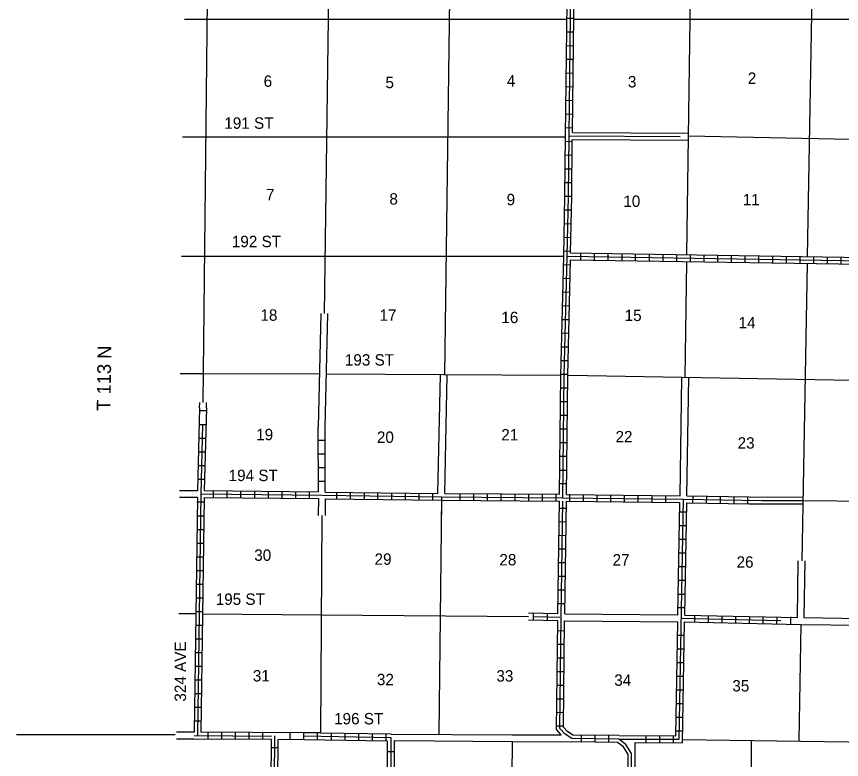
# Model space of a CAD drawing. Extents: x 1225394 to 1640443, y 15921640 to 16349879.
# Drawn here: x 1456266 to 1492394, y 16183190 to 16215745 of the extents above; entities that cross this region are included whole.
import ezdxf

# ---------------------------------------------------------------- set-up
doc = ezdxf.new("R2010")
doc.units = 0
for name, color, linetype in [('L10', 7, 'Continuous'), ('L11', 7, 'Continuous'), ('L13', 7, 'Continuous'), ('L14', 7, 'Continuous'), ('L2', 7, 'Continuous'), ('L30', 7, 'Continuous'), ('L50', 7, 'Continuous'), ('L8', 7, 'Continuous'), ('L9', 7, 'Continuous')]:
    doc.layers.add(name, color=color, linetype=linetype)

msp = doc.modelspace()

# ---------------------------------------------------------------- linework, layer by layer
at = {"layer": 'L10'}
for points in [[(1488351, 16194697), (1490707, 16194688)], [(1488349, 16194395), (1490701, 16194387)]]:
    msp.add_lwpolyline(points, dxfattribs=at)
at = {"layer": 'L11'}
for p, q in [((1480273, 16189570), (1485232, 16189529)), ((1490744, 16189408), (1493925, 16189361)), ((1480269, 16189269), (1485221, 16189228)), ((1490612, 16189110), (1493925, 16189059))]:
    msp.add_line(p, q, dxfattribs=at)
for points in [[(1480606, 16210359), (1485694, 16210325)], [(1480612, 16210660), (1485698, 16210626)], [(1469487, 16197754), (1469601, 16202731)], [(1469783, 16197754), (1469907, 16202731)], [(1474719, 16194851), (1474830, 16200047)], [(1475020, 16194846), (1475131, 16200047)], [(1485327, 16194747), (1485404, 16199931)], [(1485628, 16194743), (1485705, 16199927)], [(1464285, 16198603), (1464288, 16198831)], [(1464585, 16198600), (1464588, 16198828)], [(1469487, 16194619), (1469483, 16193882)], [(1469788, 16194614), (1469784, 16193882)], [(1490485, 16191896), (1490448, 16189414)], [(1490781, 16191892), (1490744, 16189408)], [(1472666, 16184297), (1477972, 16184275), (1480118, 16184270)], [(1472813, 16184027), (1477972, 16183980), (1480591, 16183959)]]:
    msp.add_lwpolyline(points, dxfattribs=at)
at = {"layer": 'L13'}
for p, q in [((1480348, 16215618), (1464624, 16215618)), ((1496344, 16215618), (1480696, 16215618)), ((1480311, 16210454), (1464545, 16210454)), ((1480232, 16205227), (1464503, 16205227)), ((1488447, 16180263), (1488447, 16184022))]:
    msp.add_line(p, q, dxfattribs=at)
for points in [[(1491356, 16231405), (1490897, 16205227)], [(1469750, 16202731), (1469999, 16221062)], [(1475020, 16200047), (1475305, 16220972)], [(1485622, 16205322), (1485844, 16220787)], [(1501319, 16210185), (1485697, 16210505)], [(1485547, 16199929), (1485622, 16204979)], [(1490886, 16204905), (1490658, 16191894)], [(1469540, 16200070), (1464455, 16200094)], [(1480089, 16200021), (1469841, 16200069)], [(1501177, 16199651), (1480432, 16200021)], [(1474876, 16194546), (1474756, 16184312)], [(1490704, 16194536), (1501098, 16194434)], [(1469634, 16193882), (1469580, 16184347)], [(1464424, 16189571), (1469609, 16189528)], [(1469609, 16189530), (1478687, 16189457)], [(1490612, 16189109), (1490522, 16184022)], [(1477914, 16176477), (1477988, 16183980)], [(1500987, 16183837), (1485437, 16184054)]]:
    msp.add_lwpolyline(points, dxfattribs=at)
at = {"layer": 'L2'}
msp.add_lwpolyline([(1464439, 16198829), (1464904, 16242203)], dxfattribs=at)
at = {"layer": 'L50'}
for p, q in [((1464624, 16215618), (1463616, 16215618)), ((1464545, 16210454), (1463531, 16210454)), ((1464503, 16205227), (1463489, 16205227)), ((1464455, 16200094), (1463431, 16200094)), ((1464186, 16194968), (1463405, 16194968)), ((1464186, 16194672), (1463405, 16194672)), ((1464123, 16189571), (1463373, 16189571)), ((1464049, 16184386), (1463273, 16184386)), ((1463220, 16184275), (1456266, 16184275)), ((1464049, 16184085), (1463273, 16184085))]:
    msp.add_line(p, q, dxfattribs=at)
at = {"layer": 'L8'}
for p, q in [((1480670, 16215655), (1480369, 16215660)), ((1480665, 16215053), (1480364, 16215063)), ((1480665, 16214451), (1480364, 16214462)), ((1480654, 16213854), (1480353, 16213860)), ((1480649, 16213252), (1480348, 16213263)), ((1480638, 16212650), (1480337, 16212661)), ((1480628, 16212054), (1480332, 16212059)), ((1480622, 16211452), (1480321, 16211462)), ((1480612, 16210855), (1480311, 16210861)), ((1480612, 16210253), (1480311, 16210264)), ((1480606, 16209651), (1480305, 16209662)), ((1480596, 16209055), (1480295, 16209060)), ((1480591, 16208453), (1480290, 16208463)), ((1480580, 16207851), (1480279, 16207861)), ((1480569, 16207254), (1480274, 16207260)), ((1480554, 16206652), (1480253, 16206663)), ((1480548, 16206050), (1480247, 16206061)), ((1480538, 16205454), (1480237, 16205459)), ((1480981, 16205079), (1480981, 16205380)), ((1481578, 16205068), (1481578, 16205369)), ((1482180, 16205063), (1482180, 16205364)), ((1482782, 16205052), (1482782, 16205353)), ((1483378, 16205037), (1483378, 16205338)), ((1483980, 16205026), (1483980, 16205327)), ((1484582, 16205021), (1484582, 16205322)), ((1485179, 16205010), (1485179, 16205311)), ((1485781, 16205005), (1485781, 16205301)), ((1486377, 16204994), (1486377, 16205295)), ((1486979, 16204984), (1486979, 16205285)), ((1487581, 16204979), (1487581, 16205280)), ((1488178, 16204968), (1488178, 16205269)), ((1488780, 16204963), (1488780, 16205264)), ((1489382, 16204947), (1489382, 16205243)), ((1489978, 16204936), (1489978, 16205237)), ((1490580, 16204926), (1490580, 16205227)), ((1491182, 16204920), (1491182, 16205221)), ((1491779, 16204910), (1491779, 16205211)), ((1492380, 16204905), (1492380, 16205206)), ((1480522, 16204852), (1480221, 16204862)), ((1480506, 16204255), (1480205, 16204260)), ((1480490, 16203653), (1480189, 16203664)), ((1480480, 16203051), (1480179, 16203062)), ((1480464, 16202455), (1480163, 16202460)), ((1480448, 16201853), (1480147, 16201863)), ((1480437, 16201251), (1480137, 16201261)), ((1480422, 16200659), (1480121, 16200659)), ((1480406, 16200063), (1480105, 16200063)), ((1480395, 16199461), (1480094, 16199461)), ((1480390, 16198859), (1480089, 16198859)), ((1464285, 16198476), (1464581, 16198476)), ((1480390, 16198262), (1480089, 16198262)), ((1464265, 16197872), (1464561, 16197872)), ((1480379, 16197660), (1480078, 16197660)), ((1464244, 16197270), (1464545, 16197270)), ((1469777, 16197169), (1469482, 16197169)), ((1480369, 16197064), (1480073, 16197064)), ((1464228, 16196668), (1464529, 16196668)), ((1469788, 16196567), (1469487, 16196567)), ((1480364, 16196462), (1480063, 16196462)), ((1464223, 16196076), (1464524, 16196071)), ((1469788, 16195971), (1469487, 16195971)), ((1480364, 16195860), (1480063, 16195860)), ((1464207, 16195480), (1464503, 16195469)), ((1469799, 16195369), (1469498, 16195369)), ((1480353, 16195263), (1480052, 16195263)), ((1464899, 16194672), (1464899, 16194968)), ((1465496, 16194661), (1465496, 16194962)), ((1466097, 16194661), (1466097, 16194962)), ((1466699, 16194651), (1466699, 16194952)), ((1467296, 16194645), (1467296, 16194946)), ((1467898, 16194635), (1467898, 16194936)), ((1468494, 16194635), (1468494, 16194936)), ((1469096, 16194630), (1469096, 16194925)), ((1470295, 16194614), (1470295, 16194909)), ((1470897, 16194603), (1470897, 16194904)), ((1471499, 16194593), (1471499, 16194894)), ((1472095, 16194587), (1472095, 16194888)), ((1472697, 16194577), (1472697, 16194878)), ((1473299, 16194572), (1473299, 16194867)), ((1473896, 16194572), (1473896, 16194867)), ((1474498, 16194561), (1474498, 16194862)), ((1475696, 16194545), (1475696, 16194846)), ((1476298, 16194545), (1476298, 16194846)), ((1476895, 16194535), (1476895, 16194836)), ((1477497, 16194535), (1477497, 16194836)), ((1478099, 16194529), (1478099, 16194830)), ((1478695, 16194519), (1478695, 16194820)), ((1479297, 16194519), (1479297, 16194820)), ((1479899, 16194513), (1479899, 16194809)), ((1480496, 16194513), (1480496, 16194809)), ((1464471, 16194459), (1464170, 16194459)), ((1474876, 16194546), (1480045, 16194514)), ((1479973, 16189573), (1480045, 16194514)), ((1480273, 16189570), (1480345, 16194512)), ((1480345, 16194512), (1485321, 16194455)), ((1481097, 16194503), (1481097, 16194804)), ((1481694, 16194492), (1481694, 16194793)), ((1482296, 16194487), (1482296, 16194788)), ((1482898, 16194477), (1482898, 16194778)), ((1483495, 16194471), (1483495, 16194772)), ((1484096, 16194461), (1484096, 16194762)), ((1484698, 16194455), (1484698, 16194751)), ((1485886, 16194434), (1485897, 16194735)), ((1486488, 16194429), (1486499, 16194730)), ((1487090, 16194418), (1487095, 16194719)), ((1487687, 16194403), (1487697, 16194704)), ((1488289, 16194392), (1488294, 16194693)), ((1480339, 16194189), (1480041, 16194193)), ((1464471, 16193859), (1464170, 16193859)), ((1485612, 16194028), (1485311, 16194028)), ((1480330, 16193592), (1480032, 16193597)), ((1485606, 16193426), (1485305, 16193426)), ((1464471, 16193259), (1464170, 16193259)), ((1480322, 16192996), (1480023, 16193000)), ((1464466, 16192660), (1464165, 16192660)), ((1485585, 16192829), (1485290, 16192829)), ((1480313, 16192399), (1480015, 16192404)), ((1464445, 16192062), (1464149, 16192062)), ((1485580, 16192227), (1485279, 16192227)), ((1480304, 16191803), (1480006, 16191807)), ((1485569, 16191625), (1485274, 16191625)), ((1464445, 16191462), (1464149, 16191462)), ((1480296, 16191206), (1479998, 16191211)), ((1464445, 16190862), (1464149, 16190862)), ((1485564, 16191029), (1485263, 16191029)), ((1480287, 16190610), (1479989, 16190614)), ((1464429, 16190263), (1464128, 16190263)), ((1485548, 16190427), (1485247, 16190427)), ((1480278, 16190013), (1479980, 16190017)), ((1485538, 16189830), (1485237, 16189830)), ((1464413, 16189659), (1464112, 16189659)), ((1479973, 16189573), (1478688, 16189597)), ((1478912, 16189297), (1478912, 16189592)), ((1479514, 16189276), (1479514, 16189577)), ((1485971, 16189212), (1485971, 16189513)), ((1486573, 16189202), (1486573, 16189503)), ((1487169, 16189186), (1487169, 16189487)), ((1487771, 16189170), (1487771, 16189471)), ((1488363, 16189160), (1488373, 16189460)), ((1488964, 16189144), (1488970, 16189445)), ((1489561, 16189128), (1489572, 16189429)), ((1490169, 16189136), (1490179, 16189437)), ((1464413, 16189059), (1464112, 16189059)), ((1479969, 16189273), (1478687, 16189302)), ((1480263, 16188820), (1479964, 16188824)), ((1464413, 16188459), (1464112, 16188459)), ((1485522, 16188626), (1485221, 16188626)), ((1480256, 16188224), (1479957, 16188227)), ((1485506, 16188030), (1485205, 16188030)), ((1464397, 16187861), (1464096, 16187861)), ((1480248, 16187627), (1479950, 16187631)), ((1464381, 16187262), (1464081, 16187262)), ((1485496, 16187428), (1485195, 16187428)), ((1480241, 16187031), (1479943, 16187034)), ((1464381, 16186662), (1464081, 16186662)), ((1485490, 16186826), (1485189, 16186826)), ((1480234, 16186434), (1479936, 16186438)), ((1485469, 16186229), (1485174, 16186229)), ((1464381, 16186062), (1464081, 16186062)), ((1480227, 16185838), (1479929, 16185841)), ((1464366, 16185463), (1464065, 16185463)), ((1485464, 16185627), (1485163, 16185627)), ((1480220, 16185241), (1479922, 16185245)), ((1464366, 16184863), (1464065, 16184863)), ((1485453, 16185025), (1485152, 16185025)), ((1464647, 16184382), (1464645, 16184083)), ((1465243, 16184379), (1465242, 16184081)), ((1465840, 16184376), (1465839, 16184078)), ((1466437, 16184373), (1466435, 16184075)), ((1467033, 16184371), (1467032, 16184072)), ((1468254, 16184059), (1468254, 16184360)), ((1468853, 16184059), (1468853, 16184360)), ((1469453, 16184049), (1469453, 16184354)), ((1470057, 16184038), (1470057, 16184334)), ((1470654, 16184027), (1470654, 16184328)), ((1480213, 16184644), (1479915, 16184648)), ((1485448, 16184429), (1485147, 16184429)), ((1471256, 16184022), (1471256, 16184318)), ((1471852, 16184011), (1471852, 16184312)), ((1472454, 16183996), (1472454, 16184297)), ((1480998, 16184256), (1480995, 16183957)), ((1481595, 16184248), (1481591, 16183950)), ((1482192, 16184240), (1482188, 16183942)), ((1483838, 16183938), (1483838, 16184239)), ((1484440, 16183927), (1484440, 16184228)), ((1485036, 16183927), (1485036, 16184228)), ((1467729, 16183695), (1467428, 16183695)), ((1483354, 16183190), (1483358, 16183936)), ((1472512, 16183547), (1472813, 16183547))]:
    msp.add_line(p, q, dxfattribs=at)
for points in [[(1480047, 16194809), (1480105, 16200021), (1480232, 16205237), (1480279, 16207877), (1480311, 16210512), (1480437, 16221046), (1480506, 16225185), (1480506, 16226278)], [(1480195, 16194661), (1480253, 16200021), (1480379, 16205237), (1480432, 16207877), (1480464, 16210512), (1480591, 16221046), (1480654, 16225185), (1480654, 16226426)], [(1480612, 16210660), (1480738, 16220893)], [(1480527, 16205385), (1480580, 16207877), (1480606, 16210359)], [(1480527, 16205385), (1496187, 16205142), (1501245, 16205095)], [(1480348, 16194804), (1480406, 16200021), (1480522, 16205084)], [(1480379, 16205237), (1496187, 16204994), (1501393, 16204947)], [(1480522, 16205084), (1496187, 16204847), (1501245, 16204794)], [(1464285, 16198603), (1464186, 16194968)], [(1464580, 16198600), (1464487, 16194978), (1469487, 16194920)], [(1464413, 16197872), (1464339, 16194830), (1469645, 16194772), (1474878, 16194704), (1480195, 16194661), (1485469, 16194593), (1488906, 16194535)], [(1469487, 16194920), (1469481, 16197754)], [(1469788, 16194909), (1469776, 16197754)], [(1469788, 16194909), (1474719, 16194851)], [(1475020, 16194846), (1480047, 16194809)], [(1464186, 16194672), (1464049, 16184386)], [(1464487, 16194672), (1464344, 16184386)], [(1464487, 16194672), (1469487, 16194619)], [(1469788, 16194614), (1474876, 16194548)], [(1474878, 16194704), (1474857, 16193426)], [(1483204, 16176413), (1483204, 16183452), (1482956, 16183853), (1482639, 16184085), (1480591, 16184112), (1480295, 16184297), (1480063, 16184555), (1480121, 16189418), (1480195, 16194513)], [(1480348, 16194804), (1485327, 16194747)], [(1482639, 16184085), (1485290, 16184080), (1485469, 16194593)], [(1485232, 16189529), (1485321, 16194455)], [(1485628, 16194743), (1488351, 16194697)], [(1485538, 16189519), (1485622, 16194434)], [(1485622, 16194434), (1488349, 16194395)], [(1480063, 16189418), (1478912, 16189445)], [(1485538, 16189519), (1490448, 16189414)], [(1480118, 16184270), (1479912, 16184499), (1479969, 16189273)], [(1482639, 16184239), (1480634, 16184261), (1480392, 16184413), (1480213, 16184612), (1480269, 16189269)], [(1482639, 16184239), (1485137, 16184228), (1485221, 16189228)], [(1483358, 16183936), (1485437, 16183927), (1485522, 16189218)], [(1485369, 16189376), (1489735, 16189276)], [(1485522, 16189218), (1490612, 16189109)], [(1468853, 16184360), (1464344, 16184386)], [(1469580, 16184353), (1468853, 16184360)], [(1472666, 16184297), (1469580, 16184347)], [(1467428, 16184070), (1464049, 16184085)], [(1464050, 16184235), (1467429, 16184220)], [(1467370, 16176493), (1467428, 16184070)], [(1467523, 16176493), (1467581, 16184228)], [(1467671, 16176493), (1467729, 16184070)], [(1468853, 16184059), (1467729, 16184070)], [(1472666, 16184143), (1468853, 16184212)], [(1472512, 16183996), (1468853, 16184059)], [(1472512, 16176429), (1472512, 16183996)], [(1472666, 16176429), (1472666, 16184143)], [(1472813, 16176429), (1472813, 16184027)], [(1483054, 16176413), (1483054, 16183409), (1482844, 16183749), (1482589, 16183936), (1480591, 16183959)], [(1483354, 16176413), (1483354, 16183190)]]:
    msp.add_lwpolyline(points, dxfattribs=at)
at = {"layer": 'L9'}
for points in [[(1480464, 16210512), (1485332, 16210480)], [(1464339, 16194830), (1464197, 16184260)], [(1488351, 16194547), (1490706, 16194538)], [(1488906, 16194535), (1490707, 16194535)]]:
    msp.add_lwpolyline(points, dxfattribs=at)

# ---------------------------------------------------------------- texts
at = {"layer": 'L14'}
for s, p in [('2', (1488289, 16212793)), ('6', (1467090, 16212661)), ('5', (1472423, 16212603)), ('4', (1477739, 16212677)), ('3', (1483040, 16212635)), ('7', (1467190, 16207692)), ('8', (1472597, 16207502)), ('9', (1477729, 16207476)), ('10', (1482840, 16207402)), ('11', (1488072, 16207471)), ('18', (1466947, 16202412)), ('17', (1472164, 16202412)), ('16', (1477497, 16202312)), ('15', (1482898, 16202402)), ('14', (1487887, 16202080)), ('19', (1466763, 16197180)), ('20', (1472048, 16197064)), ('21', (1477497, 16197169)), ('22', (1482497, 16197085)), ('23', (1487845, 16196810)), ('30', (1466678, 16191895)), ('29', (1471947, 16191720)), ('28', (1477412, 16191694)), ('27', (1482370, 16191689)), ('26', (1487798, 16191594)), ('31', (1466615, 16186609)), ('32', (1472048, 16186446)), ('33', (1477280, 16186604)), ('34', (1482444, 16186419)), ('35', (1487613, 16186171))]:
    msp.add_text(s, height=500, rotation=0, dxfattribs=at).set_placement(p)
at = {"layer": 'L30'}
for s, rotation, p in [('191 ST', 0, (1465367, 16210826)), ('192 ST', 0, (1465697, 16205638)), ('193 ST', 0, (1470646, 16200450)), ('194 ST', 0, (1465555, 16195389)), ('195 ST', 0, (1464990, 16189965)), ('324 AVE', 90, (1463690, 16185726)), ('196 ST', 0, (1470174, 16184729))]:
    msp.add_text(s, height=500, rotation=rotation, dxfattribs=at).set_placement(p)
at = {"layer": 'L50'}
msp.add_text('T 113 N', height=600, rotation=89.1805, dxfattribs=at).set_placement((1460379, 16198468))

doc.saveas('drawing.dxf')
